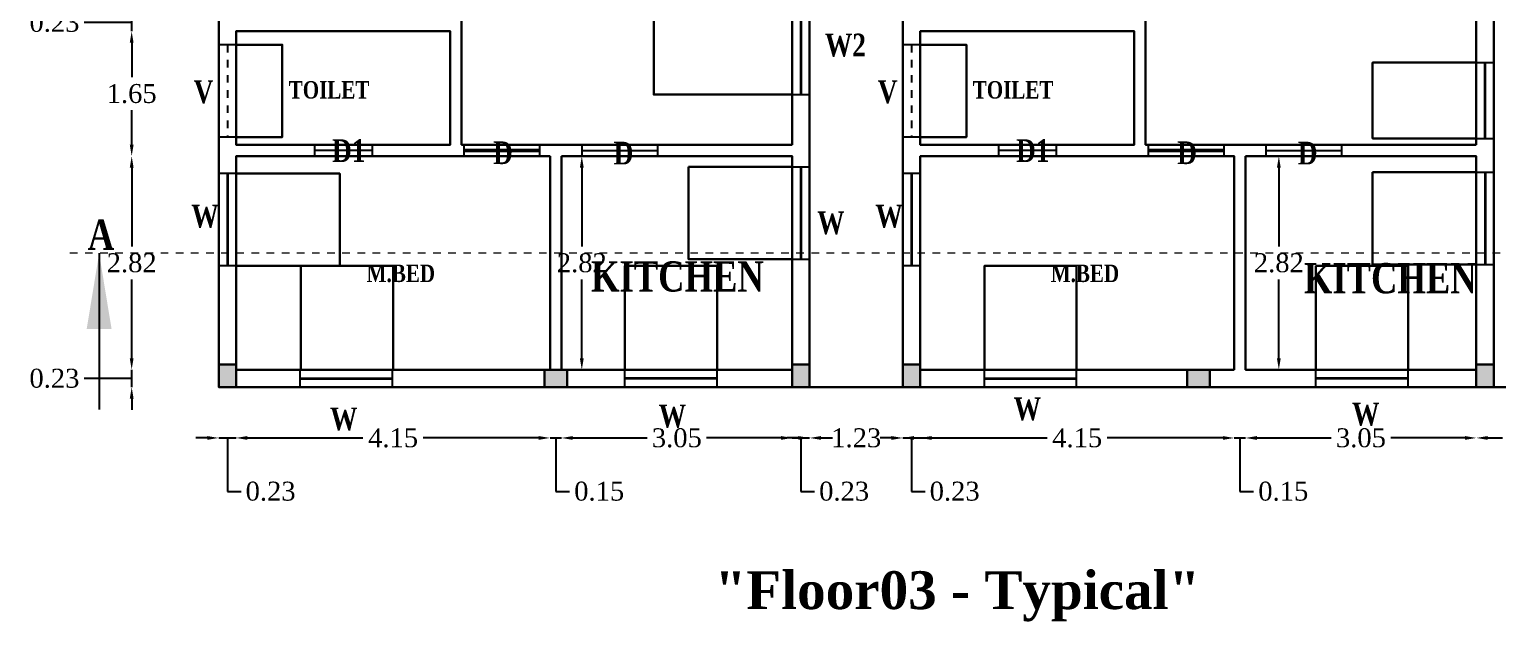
# Model space of a CAD drawing. Header units: metres. Extents: x 5 to 221, y 0 to 97.
# Drawn here: x 187.28 to 206.69, y 34.44 to 42.26 of the extents above; entities that cross this region are included whole.
import ezdxf

# ---------------------------------------------------------------- set-up
doc = ezdxf.new("R2010")
doc.units = ezdxf.units.M
doc.header["$LTSCALE"] = 0.015
doc.linetypes.add('DASHED2', pattern=[9.525, 6.35, -3.175])
doc.layers.add('FLOOR01', color=7, linetype='Continuous', lineweight=50)
doc.layers.add('FLOOR03', color=7, linetype='Continuous', lineweight=50)
doc.styles.get("Standard").update_dxf_attribs({"font": 'times.ttf'})
doc.styles.add('style1', font='timesbd.ttf', dxfattribs={"width": 0.8, "height": 0.18})
doc.styles.add('style4', font='timesbd.ttf', dxfattribs={"height": 0.25})
doc.dimstyles.new('Copy of 0.25', dxfattribs={"dimtxt": 0.3, "dimasz": 0.5, "dimexe": 0.1, "dimexo": 0.4, "dimgap": 0.09, "dimtad": 0, "dimtih": 1, "dimtoh": 1, "dimzin": 0, "dimdsep": 46, "dimtxsty": 'Standard', "dimcen": 0.09, "dimclrt": 256, "dimadec": 0, "dimazin": 0, "dimtfac": 1, "dimtofl": 0, "dimtmove": 0, "dimatfit": 0, "dimfxl": 1, "dimtolj": 1, "dimtzin": 0, "dimarcsym": 0})
doc.dimstyles.new('M', dxfattribs={"dimtxt": 0.25, "dimasz": 0.15, "dimexe": 0.15, "dimexo": 1.1, "dimgap": 0.09, "dimtad": 0, "dimtih": 1, "dimtoh": 1, "dimzin": 0, "dimdsep": 46, "dimtxsty": 'Standard', "dimcen": 0.09, "dimse1": 1, "dimse2": 1, "dimclrt": 256, "dimadec": 0, "dimazin": 0, "dimtfac": 1, "dimtofl": 0, "dimtmove": 0, "dimatfit": 3, "dimfxl": 1, "dimtolj": 1, "dimtzin": 0, "dimarcsym": 0})

# ---------------------------------------------------------------- blocks, each defined once
blk = doc.blocks.new('*D104')
at = {"color": 0, "lineweight": -2, "transparency": 16777216}
for p, q in [((189.637, 36.868), (189.487, 36.868)), ((189.787, 36.868), (190.017, 36.868)), ((189.902, 36.868), (189.902, 36.163)), ((190.167, 36.868), (190.317, 36.868)), ((189.902, 36.163), (190.082, 36.163))]:
    blk.add_line(p, q, dxfattribs=at)
at = {"color": 0, "lineweight": 30, "transparency": 16777216}
for points in [[(189.637, 36.893), (189.637, 36.843), (189.787, 36.868)], [(190.167, 36.893), (190.167, 36.843), (190.017, 36.868)]]:
    blk.add_solid(points, dxfattribs=at)
at = {"transparency": 16777216, "insert": (190.473, 36.163), "char_height": 0.25, "attachment_point": 5}
blk.add_mtext('\\A1;0.23', dxfattribs=at)
blk = doc.blocks.new('*D105')
at = {"color": 0, "lineweight": -2, "transparency": 16777216}
for p, q in [((190.167, 36.868), (191.694, 36.868)), ((194.017, 36.868), (192.49, 36.868))]:
    blk.add_line(p, q, dxfattribs=at)
at = {"color": 0, "lineweight": 30, "transparency": 16777216}
for points in [[(190.167, 36.893), (190.167, 36.843), (190.017, 36.868)], [(194.017, 36.893), (194.017, 36.843), (194.167, 36.868)]]:
    blk.add_solid(points, dxfattribs=at)
at = {"transparency": 16777216, "insert": (192.092, 36.868), "char_height": 0.25, "attachment_point": 5}
blk.add_mtext('\\A1;4.15', dxfattribs=at)
blk = doc.blocks.new('*D106')
at = {"color": 0, "lineweight": -2, "transparency": 16777216}
for p, q in [((194.017, 36.868), (193.867, 36.868)), ((194.167, 36.868), (194.317, 36.868)), ((194.242, 36.868), (194.242, 36.163)), ((194.467, 36.868), (194.617, 36.868)), ((194.242, 36.163), (194.422, 36.163))]:
    blk.add_line(p, q, dxfattribs=at)
at = {"color": 0, "lineweight": 30, "transparency": 16777216}
for points in [[(194.017, 36.893), (194.017, 36.843), (194.167, 36.868)], [(194.467, 36.893), (194.467, 36.843), (194.317, 36.868)]]:
    blk.add_solid(points, dxfattribs=at)
at = {"transparency": 16777216, "insert": (194.816, 36.163), "char_height": 0.25, "attachment_point": 5}
blk.add_mtext('\\A1;0.15', dxfattribs=at)
blk = doc.blocks.new('*D107')
at = {"color": 0, "lineweight": -2, "transparency": 16777216}
for p, q in [((194.467, 36.868), (195.449, 36.868)), ((197.217, 36.868), (196.235, 36.868))]:
    blk.add_line(p, q, dxfattribs=at)
at = {"color": 0, "lineweight": 30, "transparency": 16777216}
for points in [[(194.467, 36.893), (194.467, 36.843), (194.317, 36.868)], [(197.217, 36.893), (197.217, 36.843), (197.367, 36.868)]]:
    blk.add_solid(points, dxfattribs=at)
at = {"transparency": 16777216, "insert": (195.842, 36.868), "char_height": 0.25, "attachment_point": 5}
blk.add_mtext('\\A1;3.05', dxfattribs=at)
blk = doc.blocks.new('*D108')
at = {"color": 0, "lineweight": -2, "transparency": 16777216}
for p, q in [((197.217, 36.868), (197.067, 36.868)), ((197.367, 36.868), (197.597, 36.868)), ((197.482, 36.868), (197.482, 36.163)), ((197.747, 36.868), (197.897, 36.868)), ((197.482, 36.163), (197.662, 36.163))]:
    blk.add_line(p, q, dxfattribs=at)
at = {"color": 0, "lineweight": 30, "transparency": 16777216}
for points in [[(197.217, 36.893), (197.217, 36.843), (197.367, 36.868)], [(197.747, 36.893), (197.747, 36.843), (197.597, 36.868)]]:
    blk.add_solid(points, dxfattribs=at)
at = {"transparency": 16777216, "insert": (198.053, 36.163), "char_height": 0.25, "attachment_point": 5}
blk.add_mtext('\\A1;0.23', dxfattribs=at)
blk = doc.blocks.new('*D109')
at = {"color": 0, "lineweight": -2, "transparency": 16777216}
for p, q in [((197.447, 36.868), (197.297, 36.868)), ((198.978, 36.868), (199.128, 36.868))]:
    blk.add_line(p, q, dxfattribs=at)
at = {"color": 0, "lineweight": 30, "transparency": 16777216}
for points in [[(197.447, 36.893), (197.447, 36.843), (197.597, 36.868)], [(198.978, 36.893), (198.978, 36.843), (198.828, 36.868)]]:
    blk.add_solid(points, dxfattribs=at)
at = {"transparency": 16777216, "insert": (198.213, 36.868), "char_height": 0.25, "attachment_point": 5}
blk.add_mtext('\\A1;1.23', dxfattribs=at)
blk = doc.blocks.new('*D110')
at = {"color": 0, "lineweight": -2, "transparency": 16777216}
for p, q in [((198.678, 36.868), (198.528, 36.868)), ((198.828, 36.868), (199.058, 36.868)), ((198.943, 36.868), (198.943, 36.163)), ((199.208, 36.868), (199.358, 36.868)), ((198.943, 36.163), (199.123, 36.163))]:
    blk.add_line(p, q, dxfattribs=at)
at = {"color": 0, "lineweight": 30, "transparency": 16777216}
for points in [[(198.678, 36.893), (198.678, 36.843), (198.828, 36.868)], [(199.208, 36.893), (199.208, 36.843), (199.058, 36.868)]]:
    blk.add_solid(points, dxfattribs=at)
at = {"transparency": 16777216, "insert": (199.514, 36.163), "char_height": 0.25, "attachment_point": 5}
blk.add_mtext('\\A1;0.23', dxfattribs=at)
blk = doc.blocks.new('*D111')
at = {"color": 0, "lineweight": -2, "transparency": 16777216}
for p, q in [((199.208, 36.868), (200.735, 36.868)), ((203.058, 36.868), (201.531, 36.868))]:
    blk.add_line(p, q, dxfattribs=at)
at = {"color": 0, "lineweight": 30, "transparency": 16777216}
for points in [[(199.208, 36.893), (199.208, 36.843), (199.058, 36.868)], [(203.058, 36.893), (203.058, 36.843), (203.208, 36.868)]]:
    blk.add_solid(points, dxfattribs=at)
at = {"transparency": 16777216, "insert": (201.133, 36.868), "char_height": 0.25, "attachment_point": 5}
blk.add_mtext('\\A1;4.15', dxfattribs=at)
blk = doc.blocks.new('*D112')
at = {"color": 0, "lineweight": -2, "transparency": 16777216}
for p, q in [((203.058, 36.868), (202.908, 36.868)), ((203.208, 36.868), (203.358, 36.868)), ((203.283, 36.868), (203.283, 36.163)), ((203.508, 36.868), (203.658, 36.868)), ((203.283, 36.163), (203.463, 36.163))]:
    blk.add_line(p, q, dxfattribs=at)
at = {"color": 0, "lineweight": 30, "transparency": 16777216}
for points in [[(203.058, 36.893), (203.058, 36.843), (203.208, 36.868)], [(203.508, 36.893), (203.508, 36.843), (203.358, 36.868)]]:
    blk.add_solid(points, dxfattribs=at)
at = {"transparency": 16777216, "insert": (203.857, 36.163), "char_height": 0.25, "attachment_point": 5}
blk.add_mtext('\\A1;0.15', dxfattribs=at)
blk = doc.blocks.new('*D113')
at = {"color": 0, "lineweight": -2, "transparency": 16777216}
for p, q in [((203.508, 36.868), (204.49, 36.868)), ((206.258, 36.868), (205.276, 36.868))]:
    blk.add_line(p, q, dxfattribs=at)
at = {"color": 0, "lineweight": 30, "transparency": 16777216}
for points in [[(203.508, 36.893), (203.508, 36.843), (203.358, 36.868)], [(206.258, 36.893), (206.258, 36.843), (206.408, 36.868)]]:
    blk.add_solid(points, dxfattribs=at)
at = {"transparency": 16777216, "insert": (204.883, 36.868), "char_height": 0.25, "attachment_point": 5}
blk.add_mtext('\\A1;3.05', dxfattribs=at)
blk = doc.blocks.new('*D114')
at = {"color": 0, "lineweight": -2, "transparency": 16777216}
for p, q in [((206.558, 36.868), (206.756, 36.868)), ((207.722, 36.868), (207.524, 36.868))]:
    blk.add_line(p, q, dxfattribs=at)
at = {"color": 0, "lineweight": 30, "transparency": 16777216}
for points in [[(206.558, 36.893), (206.558, 36.843), (206.408, 36.868)], [(207.722, 36.893), (207.722, 36.843), (207.872, 36.868)]]:
    blk.add_solid(points, dxfattribs=at)
at = {"transparency": 16777216, "insert": (207.14, 36.868), "char_height": 0.25, "attachment_point": 5}
blk.add_mtext('\\A1;1.46', dxfattribs=at)
blk = doc.blocks.new('*D119')
at = {"color": 0, "lineweight": -2, "transparency": 16777216}
for p, q in [((188.637, 37.919), (188.637, 38.069)), ((188.187, 37.654), (188.007, 37.654)), ((188.637, 37.654), (188.187, 37.654)), ((188.637, 37.539), (188.637, 37.769)), ((188.637, 37.389), (188.637, 37.239))]:
    blk.add_line(p, q, dxfattribs=at)
at = {"color": 0, "lineweight": 30, "transparency": 16777216}
for points in [[(188.612, 37.919), (188.662, 37.919), (188.637, 37.769)], [(188.612, 37.389), (188.662, 37.389), (188.637, 37.539)]]:
    blk.add_solid(points, dxfattribs=at)
at = {"transparency": 16777216, "insert": (187.616, 37.654), "char_height": 0.25, "attachment_point": 5}
blk.add_mtext('\\A1;0.23', dxfattribs=at)
blk = doc.blocks.new('*D123')
at = {"color": 0, "lineweight": -2, "transparency": 16777216}
for p, q in [((188.637, 40.439), (188.637, 39.397)), ((188.637, 37.919), (188.637, 38.962))]:
    blk.add_line(p, q, dxfattribs=at)
at = {"color": 0, "lineweight": 30, "transparency": 16777216}
for points in [[(188.612, 40.439), (188.662, 40.439), (188.637, 40.589)], [(188.612, 37.919), (188.662, 37.919), (188.637, 37.769)]]:
    blk.add_solid(points, dxfattribs=at)
at = {"transparency": 16777216, "insert": (188.637, 39.179), "char_height": 0.25, "attachment_point": 5}
blk.add_mtext('\\A1;2.82', dxfattribs=at)
blk = doc.blocks.new('*D124')
at = {"color": 0, "lineweight": -2, "transparency": 16777216}
for p, q in [((188.637, 42.089), (188.637, 41.632)), ((188.637, 40.739), (188.637, 41.197))]:
    blk.add_line(p, q, dxfattribs=at)
at = {"color": 0, "lineweight": 30, "transparency": 16777216}
for points in [[(188.612, 42.089), (188.662, 42.089), (188.637, 42.239)], [(188.612, 40.739), (188.662, 40.739), (188.637, 40.589)]]:
    blk.add_solid(points, dxfattribs=at)
at = {"transparency": 16777216, "insert": (188.637, 41.414), "char_height": 0.25, "attachment_point": 5}
blk.add_mtext('\\A1;1.65', dxfattribs=at)
blk = doc.blocks.new('*D125')
at = {"color": 0, "lineweight": -2, "transparency": 16777216}
for p, q in [((188.637, 42.619), (188.637, 42.769)), ((188.187, 42.354), (188.007, 42.354)), ((188.637, 42.354), (188.187, 42.354)), ((188.637, 42.239), (188.637, 42.469)), ((188.637, 42.089), (188.637, 41.939))]:
    blk.add_line(p, q, dxfattribs=at)
at = {"color": 0, "lineweight": 30, "transparency": 16777216}
for points in [[(188.612, 42.619), (188.662, 42.619), (188.637, 42.469)], [(188.612, 42.089), (188.662, 42.089), (188.637, 42.239)]]:
    blk.add_solid(points, dxfattribs=at)
at = {"transparency": 16777216, "insert": (187.616, 42.354), "char_height": 0.25, "attachment_point": 5}
blk.add_mtext('\\A1;0.23', dxfattribs=at)
blk = doc.blocks.new('*D134')
at = {"layer": 'FLOOR03', "color": 0, "lineweight": -2, "transparency": 16777216}
for p, q in [((194.586, 40.439), (194.586, 39.397)), ((194.586, 37.919), (194.586, 38.962))]:
    blk.add_line(p, q, dxfattribs=at)
at = {"layer": 'FLOOR03', "color": 0, "lineweight": 30, "transparency": 16777216}
for points in [[(194.561, 40.439), (194.611, 40.439), (194.586, 40.589)], [(194.561, 37.919), (194.611, 37.919), (194.586, 37.769)]]:
    blk.add_solid(points, dxfattribs=at)
at = {"layer": 'FLOOR03', "lineweight": 30, "transparency": 16777216, "insert": (194.586, 39.179), "char_height": 0.25, "attachment_point": 5}
blk.add_mtext('\\A1;2.82', dxfattribs=at)
blk = doc.blocks.new('*D135')
at = {"layer": 'FLOOR03', "color": 0, "lineweight": -2, "transparency": 16777216}
for p, q in [((203.798, 40.439), (203.798, 39.397)), ((203.798, 37.919), (203.798, 38.962))]:
    blk.add_line(p, q, dxfattribs=at)
at = {"layer": 'FLOOR03', "color": 0, "lineweight": 30, "transparency": 16777216}
for points in [[(203.773, 40.439), (203.823, 40.439), (203.798, 40.589)], [(203.773, 37.919), (203.823, 37.919), (203.798, 37.769)]]:
    blk.add_solid(points, dxfattribs=at)
at = {"layer": 'FLOOR03', "lineweight": 30, "transparency": 16777216, "insert": (203.798, 39.179), "char_height": 0.25, "attachment_point": 5}
blk.add_mtext('\\A1;2.82', dxfattribs=at)

msp = doc.modelspace()

# ---------------------------------------------------------------- hatches: boundary and pattern name
at = {"layer": 'FLOOR03'}
h = msp.add_hatch(color=256, dxfattribs=at)
h.dxf.hatch_style = 1
h.paths.add_polyline_path([(189.787, 37.539), (190.017, 37.539), (190.017, 37.839), (189.787, 37.839)])
h = msp.add_hatch(color=256, dxfattribs=at)
h.dxf.hatch_style = 1
h.paths.add_polyline_path([(197.367, 37.539), (197.597, 37.539), (197.597, 37.839), (197.367, 37.839)])
h = msp.add_hatch(color=256, dxfattribs=at)
h.dxf.hatch_style = 1
h.paths.add_polyline_path([(198.828, 37.539), (199.058, 37.539), (199.058, 37.839), (198.828, 37.839)])
h = msp.add_hatch(color=256, dxfattribs=at)
h.dxf.hatch_style = 1
h.paths.add_polyline_path([(206.408, 37.539), (206.638, 37.539), (206.638, 37.839), (206.408, 37.839)])
h = msp.add_hatch(color=256, dxfattribs=at)
h.dxf.hatch_style = 1
h.paths.add_polyline_path([(194.392, 37.539), (194.392, 37.769), (194.092, 37.769), (194.092, 37.539)])
h = msp.add_hatch(color=256, dxfattribs=at)
h.dxf.hatch_style = 1
h.paths.add_polyline_path([(202.885, 37.539), (202.885, 37.769), (202.585, 37.769), (202.585, 37.539)])

# ---------------------------------------------------------------- linework, layer by layer
at = {"lineweight": -2}
for p, q in [((189.787, 37.539), (189.787, 52.87)), ((197.597, 40.739), (197.597, 47.119)), ((198.828, 47.119), (198.828, 42.239)), ((206.638, 40.739), (206.638, 47.119)), ((192.997, 40.739), (192.997, 42.469)), ((197.367, 42.469), (197.367, 40.739)), ((202.038, 40.739), (202.038, 42.469)), ((206.408, 42.469), (206.408, 40.739)), ((189.787, 42.239), (189.787, 40.739)), ((190.017, 40.739), (190.017, 42.239)), ((190.017, 42.239), (192.847, 42.239)), ((192.847, 42.239), (192.847, 40.739)), ((198.828, 42.239), (198.828, 40.739)), ((199.058, 40.739), (199.058, 42.239)), ((199.058, 42.239), (201.888, 42.239)), ((201.888, 42.239), (201.888, 40.739)), ((206.408, 41.824), (206.638, 41.824)), ((206.408, 40.824), (206.638, 40.824)), ((189.787, 40.739), (189.787, 37.539)), ((191.054, 40.739), (190.017, 40.739)), ((191.054, 40.589), (190.017, 40.589)), ((190.017, 40.589), (190.017, 37.769)), ((192.847, 40.739), (191.814, 40.739)), ((194.167, 40.589), (191.814, 40.589)), ((194.317, 40.739), (192.997, 40.739)), ((194.167, 37.769), (194.167, 40.589)), ((197.367, 40.739), (194.317, 40.739)), ((194.317, 37.769), (194.317, 40.589)), ((194.317, 40.589), (197.367, 40.589)), ((197.367, 40.589), (197.367, 37.769)), ((197.597, 37.539), (197.597, 40.739)), ((198.828, 40.739), (198.828, 37.539)), ((200.095, 40.739), (199.058, 40.739)), ((200.095, 40.589), (199.058, 40.589)), ((199.058, 40.589), (199.058, 37.769)), ((201.888, 40.739), (200.855, 40.739)), ((203.208, 40.589), (200.855, 40.589)), ((203.358, 40.739), (202.038, 40.739)), ((203.208, 37.769), (203.208, 40.589)), ((206.408, 40.739), (203.358, 40.739)), ((203.358, 37.769), (203.358, 40.589)), ((203.358, 40.589), (206.408, 40.589)), ((206.408, 40.589), (206.408, 37.769)), ((206.638, 37.539), (206.638, 40.739)), ((190.017, 37.769), (194.167, 37.769)), ((192.086, 37.539), (192.086, 37.769)), ((194.317, 37.769), (197.367, 37.769)), ((199.058, 37.769), (203.208, 37.769)), ((201.126, 37.539), (201.126, 37.769)), ((203.358, 37.769), (206.408, 37.769)), ((189.787, 37.539), (191.94, 37.539)), ((215.682, 37.539), (189.787, 37.539)), ((191.94, 37.539), (197.597, 37.539)), ((198.828, 37.539), (200.98, 37.539))]:
    msp.add_line(p, q, dxfattribs=at)
at = {"lineweight": 35, "ltscale": 0.2}
for p, q in [((197.482, 42.922), (197.482, 41.402)), ((206.523, 40.824), (206.523, 41.824)), ((197.482, 40.448), (197.482, 39.228)), ((206.523, 40.379), (206.523, 39.159)), ((189.902, 40.36), (189.902, 39.14)), ((198.943, 40.36), (198.943, 39.14)), ((190.866, 37.654), (192.086, 37.654)), ((196.374, 37.654), (195.154, 37.654)), ((199.906, 37.654), (201.126, 37.654)), ((205.508, 37.654), (204.288, 37.654))]:
    msp.add_line(p, q, dxfattribs=at)
at = {"ltscale": 0.2}
for p, q in [((190.017, 42.06), (189.787, 42.06)), ((199.058, 42.06), (198.828, 42.06)), ((197.367, 41.402), (197.597, 41.402)), ((190.017, 40.84), (189.787, 40.84)), ((199.058, 40.84), (198.828, 40.84)), ((197.367, 40.448), (197.597, 40.448)), ((206.408, 40.379), (206.638, 40.379)), ((190.017, 40.36), (189.787, 40.36)), ((199.058, 40.36), (198.828, 40.36)), ((197.367, 39.228), (197.597, 39.228)), ((190.017, 39.14), (189.787, 39.14)), ((199.058, 39.14), (198.828, 39.14)), ((206.408, 39.159), (206.638, 39.159)), ((195.154, 37.539), (195.154, 37.769)), ((196.374, 37.539), (196.374, 37.769)), ((204.288, 37.539), (204.288, 37.769)), ((205.508, 37.539), (205.508, 37.769))]:
    msp.add_line(p, q, dxfattribs=at)
at = {"linetype": 'DASHED2', "ltscale": 0.2}
for p, q in [((189.902, 42.06), (189.902, 40.84)), ((198.943, 42.06), (198.943, 40.84))]:
    msp.add_line(p, q, dxfattribs=at)
for p, q in [((191.054, 40.739), (191.054, 40.589)), ((191.814, 40.739), (191.814, 40.589)), ((193.029, 40.739), (193.029, 40.589)), ((194.029, 40.739), (194.029, 40.589)), ((194.586, 40.739), (194.586, 40.589)), ((195.586, 40.739), (195.586, 40.589)), ((200.095, 40.739), (200.095, 40.589)), ((200.855, 40.739), (200.855, 40.589)), ((202.07, 40.739), (202.07, 40.589)), ((203.07, 40.739), (203.07, 40.589)), ((203.627, 40.739), (203.627, 40.589)), ((204.627, 40.739), (204.627, 40.589)), ((190.866, 37.539), (190.866, 37.769)), ((199.906, 37.539), (199.906, 37.769)), ((200.98, 37.539), (206.408, 37.539, 48.021))]:
    msp.add_line(p, q)
at = {"linetype": 'DASHED2', "lineweight": 0, "ltscale": 0.2}
msp.add_line((218.921, 39.31, 48.021), (187.816, 39.31, 48.021), dxfattribs=at)
at = {"layer": 'FLOOR03', "color": 82, "lineweight": -2}
for p, q in [((191.814, 40.664), (191.054, 40.664)), ((194.586, 40.664), (195.586, 40.664)), ((200.855, 40.664), (200.095, 40.664)), ((203.627, 40.664), (204.627, 40.664))]:
    msp.add_line(p, q, dxfattribs=at)
at = {"layer": 'FLOOR03', "color": 22, "lineweight": 50}
for p, q in [((193.029, 40.664), (194.029, 40.664)), ((202.07, 40.664), (203.07, 40.664))]:
    msp.add_line(p, q, dxfattribs=at)
at = {"layer": 'FLOOR03', "color": 181, "lineweight": 30}
msp.add_lwpolyline([(189.787, 52.87), (215.682, 52.87), (215.682, 37.539), (189.787, 37.539)], close=True, dxfattribs=at)
at = {"layer": 'FLOOR03', "color": 230, "lineweight": 30}
for points in [[(189.787, 50.099), (197.597, 50.099), (197.597, 37.539), (189.787, 37.539)], [(206.638, 37.539), (206.638, 50.099), (201.718, 50.099), (201.718, 46.999), (198.828, 46.999), (198.828, 37.539)]]:
    msp.add_lwpolyline(points, close=True, dxfattribs=at)
at = {"layer": 'FLOOR03', "color": 11, "lineweight": 30}
for points in [[(206.638, 49.869), (207.872, 49.869), (207.872, 37.539), (206.638, 37.539)], [(197.597, 47.839), (198.828, 47.839), (198.828, 37.539), (197.597, 37.539)]]:
    msp.add_lwpolyline(points, close=True, dxfattribs=at)
at = {"layer": 'FLOOR03', "color": 23, "lineweight": 30}
for points in [[(197.367, 40.739), (192.997, 40.739), (192.997, 43.689), (197.367, 43.689)], [(206.408, 40.739), (206.408, 43.689), (202.038, 43.689), (202.038, 42.469), (202.038, 42.469), (202.038, 40.739)], [(194.167, 40.589), (190.017, 40.589), (190.017, 37.769), (194.167, 37.769)], [(203.208, 37.769), (199.058, 37.769), (199.058, 40.589), (203.208, 40.589)]]:
    msp.add_lwpolyline(points, close=True, dxfattribs=at)
at = {"layer": 'FLOOR03', "color": 103, "lineweight": 30}
for points in [[(195.537, 42.922), (195.537, 41.402), (197.367, 41.402), (197.367, 42.922)], [(206.408, 40.824), (206.408, 41.824), (205.038, 41.824), (205.038, 40.824)], [(195.997, 40.448), (195.997, 39.228), (197.367, 39.228), (197.367, 40.448)], [(205.038, 40.379), (205.038, 39.159), (206.408, 39.159), (206.408, 40.379)], [(190.017, 40.36), (190.017, 39.14), (191.387, 39.14), (191.387, 40.36)], [(190.872, 37.769), (192.092, 37.769), (192.092, 39.139), (190.872, 39.139)], [(195.154, 37.769), (196.374, 37.769), (196.374, 39.139), (195.154, 39.139)], [(199.906, 37.769), (201.126, 37.769), (201.126, 39.139), (199.906, 39.139)], [(204.288, 37.769), (205.508, 37.769), (205.508, 39.139), (204.288, 39.139)]]:
    msp.add_lwpolyline(points, close=True, dxfattribs=at)
at = {"layer": 'FLOOR03', "color": 81, "lineweight": 30}
for points in [[(190.017, 42.239), (192.847, 42.239), (192.847, 40.739), (190.017, 40.739)], [(199.058, 42.239), (201.888, 42.239), (201.888, 40.739), (199.058, 40.739)]]:
    msp.add_lwpolyline(points, close=True, dxfattribs=at)
at = {"layer": 'FLOOR03', "color": 80, "lineweight": 30}
for points in [[(192.847, 40.739), (190.017, 40.739), (190.017, 42.239), (192.847, 42.239)], [(201.888, 40.739), (199.058, 40.739), (199.058, 42.239), (201.888, 42.239)]]:
    msp.add_lwpolyline(points, close=True, dxfattribs=at)
at = {"layer": 'FLOOR03', "color": 83, "lineweight": 30}
for points in [[(192.847, 40.739), (190.017, 40.739), (190.017, 42.239), (192.847, 42.239)], [(201.888, 40.739), (199.058, 40.739), (199.058, 42.239), (201.888, 42.239)]]:
    msp.add_lwpolyline(points, close=True, dxfattribs=at)
at = {"layer": 'FLOOR03', "color": 102, "lineweight": 30}
for points in [[(190.017, 42.06), (190.017, 40.84), (190.627, 40.84), (190.627, 42.06)], [(199.058, 42.06), (199.058, 40.84), (199.668, 40.84), (199.668, 42.06)]]:
    msp.add_lwpolyline(points, close=True, dxfattribs=at)
at = {"layer": 'FLOOR03', "color": 25, "lineweight": 30}
for points in [[(194.317, 40.589), (197.367, 40.589), (197.367, 37.769), (194.317, 37.769)], [(203.358, 40.589), (206.408, 40.589), (206.408, 37.769), (203.358, 37.769)]]:
    msp.add_lwpolyline(points, close=True, dxfattribs=at)
at = {"layer": 'FLOOR03', "lineweight": 30}
for points in [[(190.017, 37.839), (189.787, 37.839), (189.787, 37.539), (190.017, 37.539)], [(197.597, 37.839), (197.367, 37.839), (197.367, 37.539), (197.597, 37.539)], [(199.058, 37.839), (198.828, 37.839), (198.828, 37.539), (199.058, 37.539)], [(206.638, 37.839), (206.408, 37.839), (206.408, 37.539), (206.638, 37.539)], [(194.092, 37.769), (194.092, 37.539), (194.392, 37.539), (194.392, 37.769)], [(202.585, 37.769), (202.585, 37.539), (202.885, 37.539), (202.885, 37.769)]]:
    msp.add_lwpolyline(points, close=True, dxfattribs=at)
at = {"layer": 'FLOOR03', "color": 145, "lineweight": 30}
for points in [[(190.017, 37.839), (189.787, 37.839), (189.787, 37.539), (190.017, 37.539)], [(197.597, 37.839), (197.367, 37.839), (197.367, 37.539), (197.597, 37.539)], [(199.058, 37.839), (198.828, 37.839), (198.828, 37.539), (199.058, 37.539)], [(206.638, 37.839), (206.408, 37.839), (206.408, 37.539), (206.638, 37.539)], [(194.092, 37.769), (194.092, 37.539), (194.392, 37.539), (194.392, 37.769)], [(202.585, 37.769), (202.585, 37.539), (202.885, 37.539), (202.885, 37.769)]]:
    msp.add_lwpolyline(points, close=True, dxfattribs=at)

# ---------------------------------------------------------------- texts
at = {"ltscale": 0.2, "style": 'style4', "width": 0.8}
for s, height, p in [('W2', 0.3, (197.798, 41.907)), ('V', 0.3, (189.456, 41.291, 48.021)), ('V', 0.3, (198.497, 41.291, 48.021)), ('D1', 0.3, (191.285, 40.512, 48.021)), ('D', 0.3, (193.413, 40.484, 48.021)), ('D', 0.3, (195.007, 40.48, 48.021)), ('D1', 0.3, (200.325, 40.512, 48.021)), ('D', 0.3, (202.454, 40.484, 48.021)), ('D', 0.3, (204.048, 40.48, 48.021)), ('W', 0.3, (189.425, 39.647, 48.021)), ('W', 0.3, (197.696, 39.56)), ('W', 0.3, (198.466, 39.647, 48.021)), ('A', 0.4, (188.057, 39.352, 48.021)), ('W', 0.3, (191.258, 36.969)), ('W', 0.3, (195.602, 37.008)), ('W', 0.3, (200.293, 37.103)), ('W', 0.3, (204.766, 37.033))]:
    msp.add_text(s, height=height, dxfattribs=at).set_placement(p)
at = {"color": 7, "lineweight": 30, "ltscale": 0.2, "style": 'style4'}
msp.add_text('"Floor03 - Typical"', height=0.5, dxfattribs=at).set_placement((196.341, 34.608))
at = {"layer": 'FLOOR01', "style": 'style1', "width": 0.8}
for s, p in [('TOILET', (190.713, 41.35, 46.675)), ('TOILET', (199.753, 41.35, 46.675)), ('M.BED', (191.743, 38.926, 46.675)), ('M.BED', (200.784, 38.926, 46.675))]:
    msp.add_text(s, height=0.23, dxfattribs=at).set_placement(p)
at = {"layer": 'FLOOR03', "color": 230, "lineweight": -2, "style": 'style4', "width": 0.8}
for p in [(194.709, 38.801), (204.13, 38.778)]:
    msp.add_text('KITCHEN', height=0.4, dxfattribs=at).set_placement(p)

# ---------------------------------------------------------------- dimensions: what is measured, and where the dimension line sits
for base, p1, p2, picture, middle in [((188.637, 42.469), (190.017, 42.239), (190.017, 42.469), '*D125', (187.917, 42.354)), ((188.637, 42.239), (190.017, 40.589), (190.017, 42.239), '*D124', (188.637, 41.414)), ((188.637, 40.589), (190.017, 37.769), (190.017, 40.589), '*D123', (188.637, 39.179)), ((188.637, 37.769), (190.017, 37.539), (190.017, 37.769), '*D119', (187.917, 37.654))]:
    dim = msp.add_linear_dim(base=base, p1=p1, p2=p2, angle=90, dimstyle='M', override={"dimpost": '\\X', "dimtmove": 1})
    dim.commit()
    dim.dimension.update_dxf_attribs({"geometry": picture, "text_midpoint": middle})
for base, p1, p2, picture, middle in [((190.017, 36.868), (189.787, 37.539), (190.017, 37.539), '*D104', (190.172, 36.163)), ((194.167, 36.868), (190.017, 37.539), (194.167, 37.469), '*D105', (192.092, 36.868)), ((194.317, 36.868), (194.167, 37.469), (194.317, 37.469), '*D106', (194.512, 36.163)), ((197.367, 36.868), (194.317, 37.469), (197.367, 37.469), '*D107', (195.842, 36.868)), ((197.597, 36.868), (197.367, 37.469), (197.597, 37.469), '*D108', (197.752, 36.163)), ((198.828, 36.868), (197.597, 37.469), (198.828, 37.539), '*D109', (198.213, 36.868)), ((199.058, 36.868), (198.828, 37.539), (199.058, 37.539), '*D110', (199.213, 36.163)), ((203.208, 36.868), (199.058, 37.539), (203.208, 37.469), '*D111', (201.133, 36.868)), ((203.358, 36.868), (203.208, 37.469), (203.358, 37.469), '*D112', (203.553, 36.163)), ((206.408, 36.868), (203.358, 37.469), (206.408, 37.469), '*D113', (204.883, 36.868)), ((207.872, 36.868), (206.408, 37.469), (207.872, 37.539), '*D114', (207.14, 36.868))]:
    dim = msp.add_linear_dim(base=base, p1=p1, p2=p2, dimstyle='M', override={"dimpost": '\\X', "dimtmove": 1})
    dim.commit()
    dim.dimension.update_dxf_attribs({"geometry": picture, "text_midpoint": middle})
at = {"layer": 'FLOOR03', "lineweight": 30}
dim = msp.add_linear_dim(base=(194.586, 37.769), p1=(194.586, 40.589), p2=(194.586, 37.769), angle=90, dimstyle='M', override={"dimpost": '\\X'}, dxfattribs=at)
dim.commit()
dim.dimension.update_dxf_attribs({"geometry": '*D134', "text_midpoint": (194.586, 39.179)})
dim = msp.add_aligned_dim(p1=(203.681, 37.769), p2=(203.681, 40.589), distance=-0.118, dimstyle='M', override={"dimpost": '\\X'}, dxfattribs=at)
dim.commit()
dim.dimension.update_dxf_attribs({"geometry": '*D135', "text_midpoint": (203.798, 39.179)})

# ---------------------------------------------------------------- leaders
at = {"ltscale": 0.2}
msp.add_leader([(188.207, 39.307, 48.021), (188.207, 37.242, 48.021)], dimstyle='Copy of 0.25', override={"dimscale": 1, "dimasz": 1, "dimgap": 0.09, "dimtad": 0, "dimtfillclr": 256}, dxfattribs=at)

doc.saveas('drawing.dxf')
